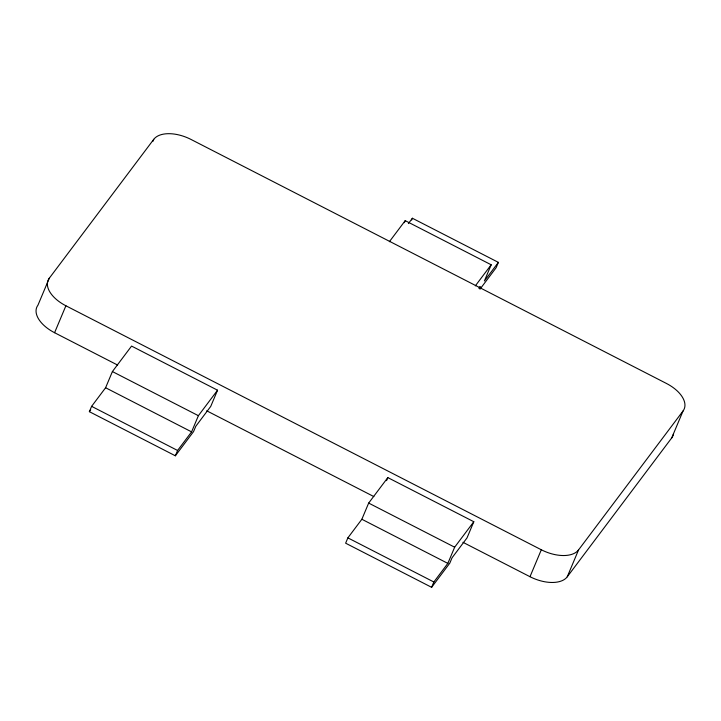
<?xml version="1.0" encoding="UTF-8"?>
<svg xmlns="http://www.w3.org/2000/svg" width="721" height="721" viewBox="0 0 721 721"><rect width="100%" height="100%" fill="white"/><g stroke="black" fill="none" stroke-linecap="round" stroke-linejoin="round"><path stroke-width="1.08" d="M462.936 542.3L529.998 576.71A30.48 16.781 22.8 0 0 567.229 576.845L671.738 437.899L683.057 410.961A30.48 16.781 22.8 0 0 666.42 383.446L191.002 139.441A30.48 16.781 22.8 0 0 153.771 139.315L49.262 278.252L37.943 305.199A30.48 16.781 22.8 0 0 54.58 332.714L117.631 365.078M54.58 332.714L65.899 305.776A30.48 16.781 22.8 0 1 49.262 278.252M152.897 141.388L153.771 139.315M89.368 411.673L91.612 406.347L105.599 387.745L112.404 371.558L131.564 346.08L217.553 390.205L210.748 406.392L195.788 426.282L193.552 431.609L175.356 455.798L89.368 411.673L90.72 409.879M175.356 455.798L177.591 450.472L191.588 431.87L198.392 415.684L217.553 390.205M404.355 222.681L405.211 220.662L491.19 264.787L484.386 280.974L498.382 262.372L412.394 218.247L408.392 223.555M411.646 220.022L412.394 218.247M347.873 537.866L345.629 543.192L431.618 587.318L449.814 563.128L452.049 557.802L467.01 537.911L473.814 521.725L387.826 477.599L368.665 503.078L361.861 519.264L347.873 537.866L433.853 581.991L447.849 563.389L454.654 547.203L473.814 521.725M386.555 480.628L387.826 477.599M479.438 288.337L480.186 286.561L478.888 288.292M498.382 262.372L496.138 267.698L479.97 289.202M431.618 587.318L433.853 581.991M529.998 576.71L541.318 549.772A30.48 16.781 22.8 0 0 578.557 549.907L683.057 410.961M567.229 576.845L578.557 549.907M389.349 241.751L405.211 220.662M475.328 285.876L491.19 264.787M65.899 305.776L541.318 549.772M206.711 410.799L373.857 496.58M112.404 371.558L198.392 415.684M368.665 503.078L454.654 547.203M105.599 387.745L191.588 431.87M361.861 519.264L447.849 563.389M91.612 406.347L177.591 450.472M673.486 433.889A30.48 16.781 22.8 0 1 671.738 437.899"/></g></svg>
